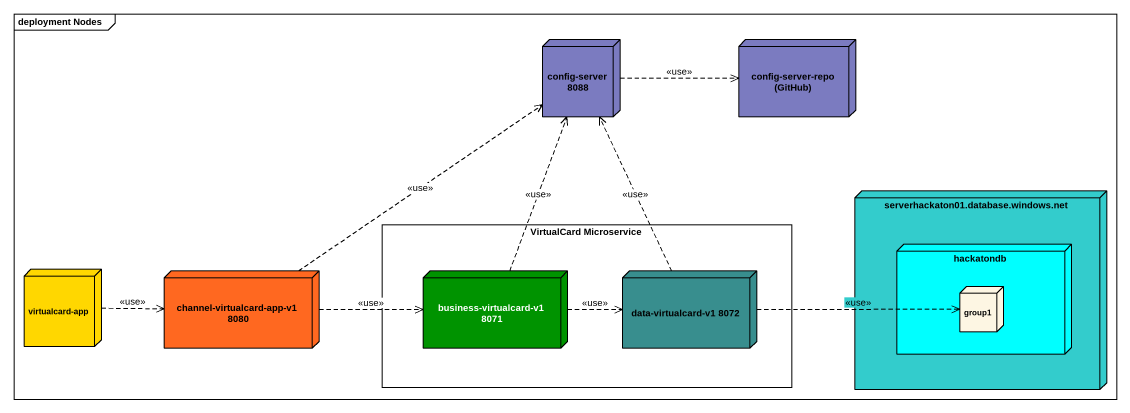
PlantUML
@startuml
mainframe deployment Nodes
node "config-server 8088" as config_server_8088 #7B7BC0
node "config-server-repo (GitHub)" as config_server_repo_GitHub #7B7BC0
node "serverhackaton01.database.windows.net" as serverhackaton01_database #33CCCC {
  node hackatondb #00FFFF {
    node group1
  }
}
rectangle "VirtualCard Microservice" as VirtualCard_Microservice {
  node "business-virtualcard-v1 8071" as business_virtualcard_v1_8071 #009300
  node "data-virtualcard-v1 8072" as data_virtualcard_v1_8072 #388E8E
}
node "virtualcard-app" as virtualcard_app #FFD700
node "channel-virtualcard-app-v1 8080" as channel_virtualcard_app_v1 #FF6820
config_server_8088 .right.> config_server_repo_GitHub : <<use>>
virtualcard_app .right.> channel_virtualcard_app_v1 : <<use>>
channel_virtualcard_app_v1 .up.> config_server_8088 : <<use>>
channel_virtualcard_app_v1 .right.> business_virtualcard_v1_8071 : <<use>>
business_virtualcard_v1_8071 .up.> config_server_8088 : <<use>>
business_virtualcard_v1_8071 .right.> data_virtualcard_v1_8072 : <<use>>
data_virtualcard_v1_8072 .up.> config_server_8088 : <<use>>
data_virtualcard_v1_8072 .right.> group1 : <<use>>
@enduml
